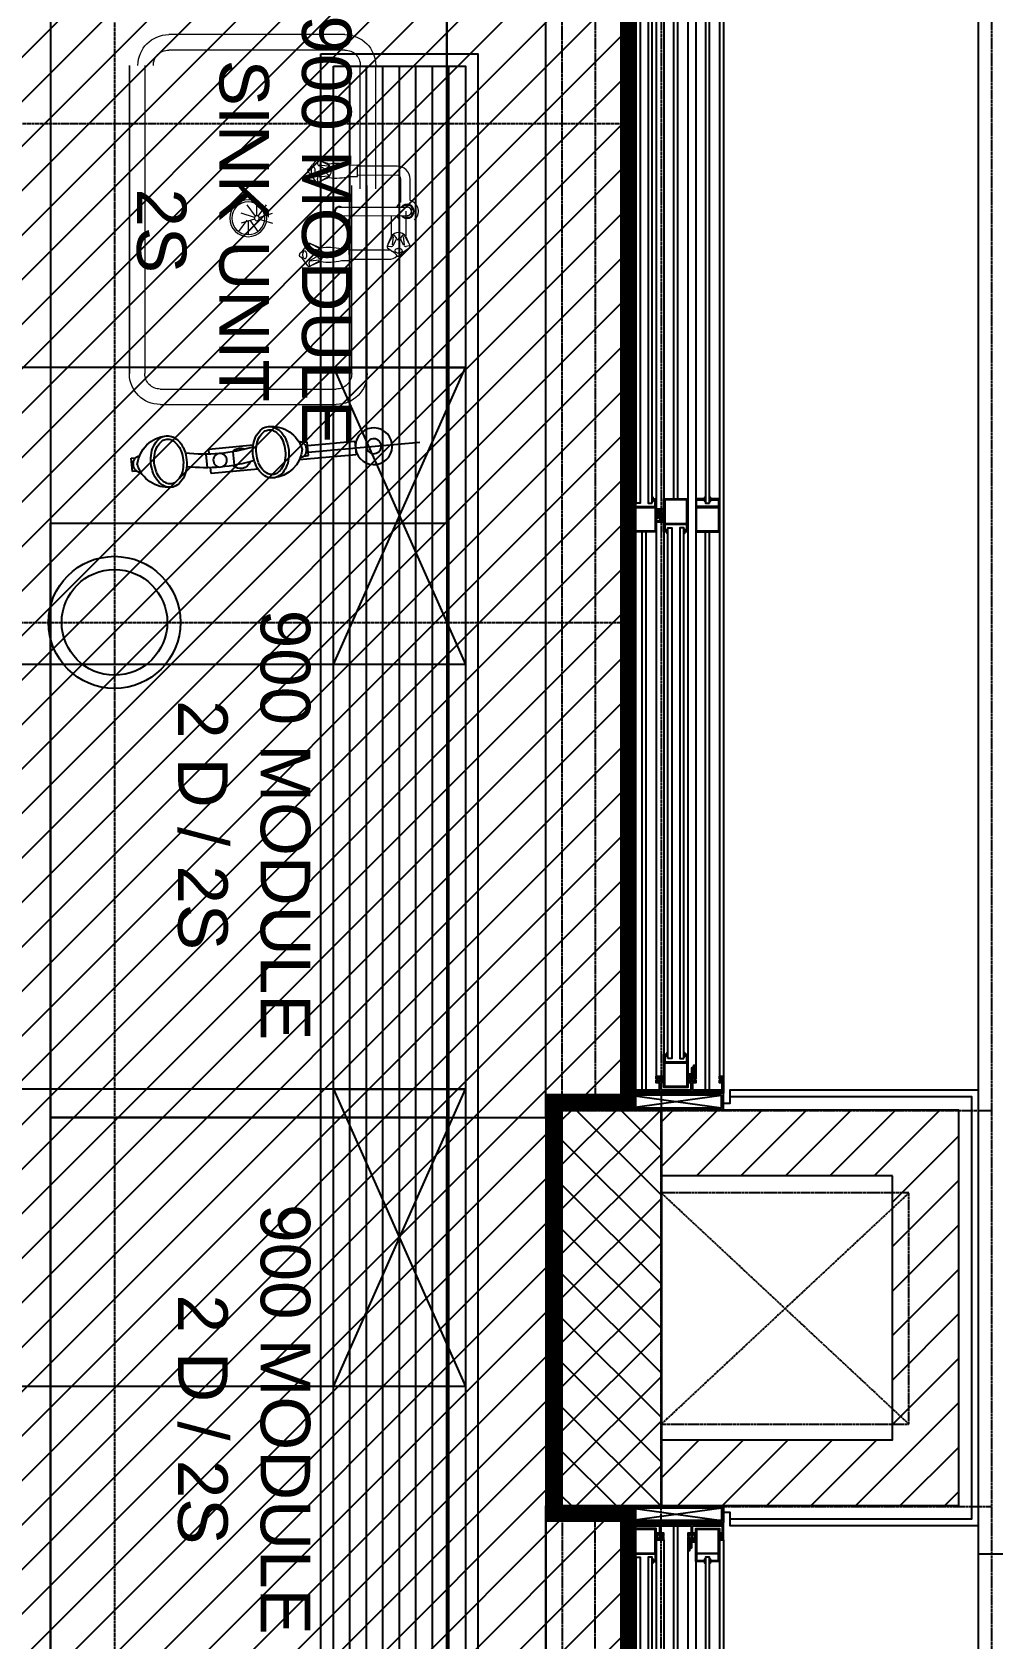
# Model space of a CAD drawing. Header units: millimetres. Extents: x -661525 to 498941, y 282148 to 1359693.
# Drawn here: x -224618 to -223163, y 673171 to 675604 of the extents above; entities that cross this region are included whole.
import ezdxf

# ---------------------------------------------------------------- set-up
doc = ezdxf.new("R2010")
doc.units = ezdxf.units.MM
doc.header["$LTSCALE"] = 2.5
doc.linetypes.add('CENTER', pattern=[2, 1.25, -0.25, 0.25, -0.25])
doc.linetypes.add('DASHED', pattern=[0.75, 0.5, -0.25])
doc.layers.get('0').update_dxf_attribs({"linetype": 'CONTINUOUS'})
for name, color, linetype in [('A-ALU-SECTION', 11, 'CONTINUOUS'), ('A-ANNO-DIMS-100', 11, 'CONTINUOUS'), ('A-ANNO-GRID', 5, 'CENTER'), ('A-ELEV', 8, 'CONTINUOUS'), ('A-ELEV-MEDM', 34, 'CONTINUOUS'), ('A-ELEV-THIN', 8, 'CONTINUOUS'), ('A-GLAZ', 5, 'CONTINUOUS'), ('A-WALL', 8, 'CONTINUOUS'), ('A-WALL-1', 8, 'CONTINUOUS'), ('A-WALL-JAMB', 11, 'CONTINUOUS'), ('A-WALL-PATT-125', 8, 'CONTINUOUS'), ('A-WALL-PATT-150', 8, 'CONTINUOUS'), ('A-WALL-PLAS', 8, 'CONTINUOUS'), ('CEILING', 11, 'CONTINUOUS'), ('I-FURN', 14, 'CONTINUOUS'), ('I-SECT', 3, 'CONTINUOUS'), ('v-grill', 3, 'CONTINUOUS'), ('v-ra duct', 3, 'CONTINUOUS'), ('vemcpl-ahu', 6, 'CONTINUOUS')]:
    doc.layers.add(name, color=color, linetype=linetype)
doc.layers.add('area', color=5, linetype='CONTINUOUS', plot=False)
for name, color, linetype, lineweight in [('lab furniture', 34, 'CONTINUOUS', 18), ('LAB MODULE', 1, 'CONTINUOUS', 25), ('Wall - Stone Hatch', 252, 'CONTINUOUS', 13)]:
    doc.layers.add(name, color=color, linetype=linetype, lineweight=lineweight)
doc.styles.add('ROMAND', font='ROMAND')

# ---------------------------------------------------------------- blocks, each defined once
blk = doc.blocks.new('key')
at = {"color": 252}
for points in [[(3408916, 683493.5), (3408766, 683493.5), (3408766, 685293.5), (3408916, 685293.5)], [(3408866, 683493.5), (3408866, 685293.5), (3408816, 685293.5), (3408816, 683493.5)], [(3408766, 683493.5), (3408916, 683493.5), (3408916, 682893.5), (3408766, 682893.5)], [(3409291, 683368.5), (3408916, 683368.5), (3408916, 683493.5), (3409416, 683493.5), (3409416, 682893.5), (3408916, 682893.5), (3408916, 683018.5), (3409291, 683018.5)], [(3408916, 682893.5), (3408766, 682893.5), (3408766, 681093.5), (3408916, 681093.5)], [(3408866, 682893.5), (3408866, 681093.5), (3408816, 681093.5), (3408816, 682893.5)]]:
    blk.add_lwpolyline(points, close=True, dxfattribs=at)
for points in [[(3409416, 685293.5), (3409416, 675435.6)], [(3409291, 683368.5), (3408916, 683018.5), (3408916, 683368.5), (3409291, 683018.5)]]:
    blk.add_lwpolyline(points, dxfattribs=at)
blk = doc.blocks.new('W05-144')
at = {"layer": 'Wall - Stone Hatch'}
h = blk.add_hatch(dxfattribs=at)
h.set_pattern_fill('ANSI36', color=8, scale=0.8, style=0)
h.set_pattern_definition([(45, (314610.9696, 995360.9716), (1.3470384, 4.9391409), [6.35, -1.27, 0, -1.27])])
h.paths.add_polyline_path([(317758.8, 987120), (317758.8, 987258), (317739.8, 987258), (317739.8, 987120)], flags=16)
h.paths.add_polyline_path([(317761.8, 987117), (317761.8, 987261), (317736.8, 987261), (317736.8, 987117)])
h = blk.add_hatch(dxfattribs=at)
h.set_pattern_fill('ANSI36', color=8, scale=0.8, style=0)
h.set_pattern_definition([(45, (316176.758, 987117.0063), (1.3470384, 4.9391409), [6.35, -1.27, 0, -1.27])])
h.paths.add_polyline_path([(319514.8, 987120), (319514.8, 987258), (319533.8, 987258), (319533.8, 987120)], flags=16)
h.paths.add_polyline_path([(319511.8, 987117), (319511.8, 987261), (319536.8, 987261), (319536.8, 987117)])
at = {"layer": 'A-ALU-SECTION', "color": 8}
for points in [[(317820.8, 987250.3), (317819.4, 987250.3), (317819.4, 987253.6), (317809.4, 987253.6), (317809.4, 987220.4), (317819.4, 987220.4), (317819.4, 987223.7), (317820.8, 987223.7), (317820.8, 987219), (317770.8, 987219), (317770.8, 987255), (317820.8, 987255), (317820.8, 987250.3)], [(317808, 987220.4), (317772.2, 987220.4), (317772.2, 987253.6), (317808, 987253.6), (317808, 987220.4)], [(318611.8, 987250.3), (318613.2, 987250.3), (318613.2, 987253.6), (318623.2, 987253.6), (318623.2, 987220.4), (318613.2, 987220.4), (318613.2, 987223.7), (318611.8, 987223.7), (318611.8, 987219), (318645, 987219), (318645, 987212.8), (318636.2, 987212.8), (318634.2, 987209.8), (318631.9, 987209.8), (318631.9, 987208), (318635.2, 987208), (318637.2, 987211), (318638.8, 987211), (318638.8, 987208), (318641.6, 987208), (318641.6, 987209.8), (318640.6, 987209.8), (318640.6, 987211), (318645, 987211), (318645, 987209.8), (318643.6, 987209.8), (318643.6, 987208), (318646.8, 987208), (318646.8, 987219), (318661.8, 987219), (318661.8, 987255), (318611.8, 987255), (318611.8, 987250.3)], [(318624.6, 987220.4), (318660.4, 987220.4), (318660.4, 987253.6), (318624.6, 987253.6), (318624.6, 987220.4)], [(318661.8, 987175.7), (318660.4, 987175.7), (318660.4, 987172.4), (318650.4, 987172.4), (318650.4, 987205.6), (318660.4, 987205.6), (318660.4, 987202.3), (318661.8, 987202.3), (318661.8, 987207), (318628.5, 987207), (318628.5, 987213.2), (318637.3, 987213.2), (318639.3, 987216.2), (318641.6, 987216.2), (318641.6, 987218), (318638.3, 987218), (318636.3, 987215), (318634.7, 987215), (318634.7, 987218), (318631.9, 987218), (318631.9, 987216.2), (318632.9, 987216.2), (318632.9, 987215), (318628.5, 987215), (318628.5, 987216.2), (318629.9, 987216.2), (318629.9, 987218), (318626.7, 987218), (318626.7, 987207), (318611.8, 987207), (318611.8, 987171), (318661.8, 987171), (318661.8, 987175.7)], [(319452.8, 987202.3), (319454.2, 987202.3), (319454.2, 987205.6), (319464.2, 987205.6), (319464.2, 987172.4), (319454.2, 987172.4), (319454.2, 987175.7), (319452.8, 987175.7), (319452.8, 987171), (319482.2, 987171), (319482.2, 987164.8), (319473.3, 987164.8), (319471.3, 987161.8), (319469.1, 987161.8), (319469.1, 987160), (319472.3, 987160), (319474.3, 987163), (319476, 987163), (319476, 987160), (319478.8, 987160), (319478.8, 987161.8), (319477.8, 987161.8), (319477.8, 987163), (319482.2, 987163), (319482.2, 987161.8), (319480.8, 987161.8), (319480.8, 987160), (319484, 987160), (319484, 987171), (319502.8, 987171), (319502.8, 987207), (319452.8, 987207), (319452.8, 987202.3)], [(318649, 987172.4), (318613.2, 987172.4), (318613.2, 987205.6), (318649, 987205.6), (318649, 987172.4)], [(319465.6, 987172.4), (319501.4, 987172.4), (319501.4, 987205.6), (319465.6, 987205.6), (319465.6, 987172.4)], [(317820.8, 987136.7), (317819.4, 987136.7), (317819.4, 987124.4), (317809.4, 987124.4), (317809.4, 987157.6), (317819.4, 987157.6), (317819.4, 987145.3), (317820.8, 987145.3), (317820.8, 987159), (317791.4, 987159), (317791.4, 987165.2), (317800.2, 987165.2), (317802.2, 987168.2), (317804.5, 987168.2), (317804.5, 987170), (317801.2, 987170), (317799.2, 987167), (317797.6, 987167), (317797.6, 987170), (317794.8, 987170), (317794.8, 987168.2), (317795.8, 987168.2), (317795.8, 987167), (317791.4, 987167), (317791.4, 987168.2), (317792.8, 987168.2), (317792.8, 987170), (317789.6, 987170), (317789.6, 987159), (317770.8, 987159), (317770.8, 987123), (317820.8, 987123), (317820.8, 987136.7)], [(318611.8, 987136.7), (318613.2, 987136.7), (318613.2, 987124.4), (318623.2, 987124.4), (318623.2, 987157.6), (318613.2, 987157.6), (318613.2, 987145.3), (318611.8, 987145.3), (318611.8, 987159), (318661.8, 987159), (318661.8, 987123), (318611.8, 987123), (318611.8, 987136.7)], [(317808, 987124.4), (317772.2, 987124.4), (317772.2, 987157.6), (317808, 987157.6), (317808, 987124.4)], [(318624.6, 987124.4), (318660.4, 987124.4), (318660.4, 987157.6), (318624.6, 987157.6), (318624.6, 987124.4)]]:
    blk.add_lwpolyline(points, dxfattribs=at)
blk.add_lwpolyline([(318618, 987138), (317814.5, 987138), (317814.5, 987144), (318618, 987144)], close=True, dxfattribs=at)
at = {"layer": 'A-ELEV-MEDM', "color": 8}
for centre, start, end in [((317817.4, 987249), 359.7081, 180.2928), ((317820.1, 987249), 359.1234, 180.8775), ((317822.7, 987249), 359.1234, 180.8775), ((318609.8, 987249), 359.1225, 180.8766), ((318612.5, 987249), 359.1225, 180.8766), ((318615.1, 987249), 359.7072, 180.2919), ((317817.4, 987225), 179.7081, 0.2928), ((317820.1, 987225), 179.1234, 0.8775), ((317822.7, 987225), 179.1234, 0.8775), ((318609.8, 987225), 179.1225, 0.8766), ((318612.5, 987225), 179.1225, 0.8766), ((318615.1, 987225), 179.7072, 0.2919), ((318658.4, 987201), 359.7081, 180.2928), ((318661.1, 987201), 359.1234, 180.8775), ((318663.7, 987201), 359.1234, 180.8775), ((319450.8, 987201), 359.1225, 180.8766), ((319453.5, 987201), 359.1225, 180.8766), ((319456.1, 987201), 359.7072, 180.2919), ((318658.4, 987177), 179.7081, 0.2928), ((318661.1, 987177), 179.1234, 0.8775), ((318663.7, 987177), 179.1234, 0.8775), ((319450.8, 987177), 179.1225, 0.8766), ((319453.5, 987177), 179.1225, 0.8766), ((319456.1, 987177), 179.7072, 0.2919), ((317817.4, 987144), 359.7081, 180.2928), ((317817.4, 987138), 179.7072, 0.2919), ((317820.1, 987144), 359.1234, 180.8775), ((317820.1, 987138), 179.1225, 0.8766), ((317822.7, 987144), 359.1234, 180.8775), ((317822.7, 987138), 179.1225, 0.8766), ((318609.8, 987144), 359.1225, 180.8766), ((318609.8, 987138), 179.1234, 0.8775), ((318612.5, 987144), 359.1225, 180.8766), ((318612.5, 987138), 179.1234, 0.8775), ((318615.1, 987144), 359.7072, 180.2919), ((318615.1, 987138), 179.7081, 0.2928)]:
    blk.add_arc(centre, 1.34, start, end, dxfattribs=at)
at = {"layer": 'A-ELEV-THIN', "color": 8}
for p, q in [((317758.8, 987258), (317739.8, 987120)), ((317739.8, 987258), (317758.8, 987120)), ((317787.8, 987261), (319485.8, 987261)), ((319514.8, 987258), (319533.8, 987120)), ((319533.8, 987258), (319514.8, 987120)), ((317787.8, 987255), (319485.8, 987255)), ((319506.8, 987240), (318661.8, 987240)), ((319506.8, 987234), (318661.8, 987234)), ((317787.8, 987219), (319485.8, 987219)), ((317787.8, 987207), (319485.8, 987207)), ((318611.8, 987192), (317766.8, 987192)), ((318611.8, 987186), (317766.8, 987186)), ((317787.8, 987171), (319485.8, 987171)), ((317787.8, 987159), (319485.8, 987159)), ((319506.8, 987144), (318661.8, 987144)), ((319506.8, 987138), (318661.8, 987138)), ((317787.8, 987123), (319485.8, 987123)), ((317787.8, 987117), (319485.8, 987117))]:
    blk.add_line(p, q, dxfattribs=at)
at = {"layer": 'A-GLAZ', "color": 4}
for points in [[(318618, 987249), (317814.5, 987249), (317814.5, 987243), (318618, 987243)], [(318618, 987225), (317814.5, 987225), (317814.5, 987231), (318618, 987231)], [(319459, 987201), (318655.5, 987201), (318655.5, 987195), (319459, 987195)], [(319459, 987177), (318655.5, 987177), (318655.5, 987183), (319459, 987183)]]:
    blk.add_lwpolyline(points, close=True, dxfattribs=at)
at = {"layer": 'A-WALL-JAMB', "color": 8}
for points in [[(317761.8, 987117), (317761.8, 987261), (317736.8, 987261), (317736.8, 987117), (317761.8, 987117)], [(319511.8, 987117), (319511.8, 987261), (319536.8, 987261), (319536.8, 987117), (319511.8, 987117)]]:
    blk.add_lwpolyline(points, dxfattribs=at)
for points in [[(317758.8, 987120), (317758.8, 987258), (317739.8, 987258), (317739.8, 987120)], [(319514.8, 987120), (319514.8, 987258), (319533.8, 987258), (319533.8, 987120)]]:
    blk.add_lwpolyline(points, close=True, dxfattribs=at)
at = {"layer": 'I-SECT', "color": 8}
for points in [[(317766.8, 987164), (317766.8, 987119), (317777.8, 987119), (317777.8, 987123), (317781.8, 987123), (317781.8, 987121), (317779.8, 987121), (317779.8, 987119), (317785.8, 987119), (317785.8, 987121), (317783.8, 987121), (317783.8, 987123), (317787.8, 987123), (317787.8, 987117), (317761.8, 987117), (317761.8, 987119), (317764.8, 987119), (317764.8, 987164), (317761.8, 987164), (317761.8, 987166), (317764.8, 987166), (317764.8, 987212), (317761.8, 987212), (317761.8, 987214), (317764.8, 987214), (317764.8, 987259), (317761.8, 987259), (317761.8, 987261), (317787.8, 987261), (317787.8, 987255), (317783.8, 987255), (317783.8, 987257), (317785.8, 987257), (317785.8, 987259), (317779.8, 987259), (317779.8, 987257), (317781.8, 987257), (317781.8, 987255), (317777.8, 987255), (317777.8, 987259), (317766.8, 987259), (317766.8, 987214), (317777.8, 987214), (317777.8, 987219), (317781.8, 987219), (317781.8, 987217), (317779.8, 987217), (317779.8, 987214), (317785.8, 987214), (317785.8, 987217), (317783.8, 987217), (317783.8, 987219), (317787.8, 987219), (317787.8, 987207), (317783.8, 987207), (317783.8, 987209), (317785.8, 987209), (317785.8, 987212), (317779.8, 987212), (317779.8, 987209), (317781.8, 987209), (317781.8, 987207), (317777.8, 987207), (317777.8, 987212), (317766.8, 987212), (317766.8, 987166), (317777.8, 987166), (317777.8, 987171), (317781.8, 987171), (317781.8, 987169), (317779.8, 987169), (317779.8, 987166), (317785.8, 987166), (317785.8, 987169), (317783.8, 987169), (317783.8, 987171), (317787.8, 987171), (317787.8, 987159), (317783.8, 987159), (317783.8, 987161), (317785.8, 987161), (317785.8, 987164), (317779.8, 987164), (317779.8, 987161), (317781.8, 987161), (317781.8, 987159), (317777.8, 987159), (317777.8, 987164), (317766.8, 987164)], [(319506.8, 987164), (319506.8, 987119), (319495.8, 987119), (319495.8, 987123), (319491.8, 987123), (319491.8, 987121), (319493.8, 987121), (319493.8, 987119), (319487.8, 987119), (319487.8, 987121), (319489.8, 987121), (319489.8, 987123), (319485.8, 987123), (319485.8, 987117), (319511.8, 987117), (319511.8, 987119), (319508.8, 987119), (319508.8, 987164), (319511.8, 987164), (319511.8, 987166), (319508.8, 987166), (319508.8, 987212), (319511.8, 987212), (319511.8, 987214), (319508.8, 987214), (319508.8, 987259), (319511.8, 987259), (319511.8, 987261), (319485.8, 987261), (319485.8, 987255), (319489.8, 987255), (319489.8, 987257), (319487.8, 987257), (319487.8, 987259), (319493.8, 987259), (319493.8, 987257), (319491.8, 987257), (319491.8, 987255), (319495.8, 987255), (319495.8, 987259), (319506.8, 987259), (319506.8, 987214), (319495.8, 987214), (319495.8, 987219), (319491.8, 987219), (319491.8, 987217), (319493.8, 987217), (319493.8, 987214), (319487.8, 987214), (319487.8, 987217), (319489.8, 987217), (319489.8, 987219), (319485.8, 987219), (319485.8, 987207), (319489.8, 987207), (319489.8, 987209), (319487.8, 987209), (319487.8, 987212), (319493.8, 987212), (319493.8, 987209), (319491.8, 987209), (319491.8, 987207), (319495.8, 987207), (319495.8, 987212), (319506.8, 987212), (319506.8, 987166), (319495.8, 987166), (319495.8, 987171), (319491.8, 987171), (319491.8, 987169), (319493.8, 987169), (319493.8, 987166), (319487.8, 987166), (319487.8, 987169), (319489.8, 987169), (319489.8, 987171), (319485.8, 987171), (319485.8, 987159), (319489.8, 987159), (319489.8, 987161), (319487.8, 987161), (319487.8, 987164), (319493.8, 987164), (319493.8, 987161), (319491.8, 987161), (319491.8, 987159), (319495.8, 987159), (319495.8, 987164), (319506.8, 987164)]]:
    blk.add_lwpolyline(points, dxfattribs=at)

msp = doc.modelspace()

# ---------------------------------------------------------------- hatches: boundary and pattern name
at = {"layer": 'A-WALL-PATT-125'}
h = msp.add_hatch(dxfattribs=at)
h.set_pattern_fill('ANSI31', color=256, scale=15, angle=360, style=0)
h.set_pattern_definition([(45, (351711.09, -215103.24), (-33.6759605, 33.6759605), [])])
h.paths.add_polyline_path([(-223314.7, 673872.2), (-223664.7, 673872.2), (-223664.7, 673972.2), (-223214.7, 673972.2), (-223214.7, 673372.2), (-223664.7, 673372.2), (-223664.7, 673472.2), (-223314.7, 673472.2)])
at = {"layer": 'A-WALL-PATT-150'}
h = msp.add_hatch(dxfattribs=at)
h.set_pattern_fill('ANSI37', color=254, scale=15, angle=360, style=0)
h.set_pattern_definition([(45, (95585.91, -106094.97), (-33.6759605, 33.6759605), []), (135, (95585.91, -106094.97), (-33.6759605, -33.6759605), [])])
h.paths.add_polyline_path([(-223814.7, 673972.2), (-223664.7, 673972.2), (-223664.7, 673372.2), (-223814.7, 673372.2)])
at = {"layer": 'CEILING', "true_color": 0xd6ed82, "transparency": 33554687}
h = msp.add_hatch(dxfattribs=at)
h.set_pattern_fill('ANSI31', color=61, scale=15)
h.set_pattern_definition([(45, (-248964.734, 666321.267), (-33.67596, 33.67596), [])])
h.paths.add_polyline_path([(-224964.7, 675760.2), (-225051.7, 675760.2), (-225051.7, 675910.2), (-225271.2, 675910.2), (-225271.2, 675010.2), (-224964.7, 675010.2)])
h.paths.add_polyline_path([(-225271.2, 675910.2), (-225651.7, 675910.2), (-225651.7, 675921.2), (-228271.2, 675921.2), (-228271.2, 675010.2), (-225271.2, 675010.2)])
h.paths.add_polyline_path([(-225808.9, 675377.8), (-225808.9, 675041.3), (-227782.1, 675041.3), (-227782.1, 675377.8)], flags=16)
h.paths.add_polyline_path([(-228271.2, 675921.2), (-228427.7, 675921.2), (-228427.7, 675760.2), (-228514.7, 675760.2), (-228514.7, 675010.2), (-228271.2, 675010.2)])
h.paths.add_polyline_path([(-225271.2, 666010.2), (-225871.2, 666010.2), (-226471.2, 666010.2), (-227071.2, 666010.2), (-227671.2, 666010.2), (-228271.2, 666010.2), (-228271.2, 664601.8), (-225271.2, 665256.2)])
h.paths.add_polyline_path([(-228220.6, 665608.8), (-228220.6, 665945.3), (-226247.4, 665945.3), (-226247.4, 665608.8)], flags=16)
h.paths.add_polyline_path([(-228514.7, 666010.2), (-228639.7, 666010.2), (-228639.7, 664338.2), (-228514.7, 664365.5)])
h.paths.add_polyline_path([(-227103.4, 664673.3), (-227127.2, 664782.7), (-226371, 664947.7), (-224964.7, 665254.4), (-224964.7, 665323), (-228514.7, 664548.7), (-228514.7, 664365.5)])
h.paths.add_polyline_path([(-223714.7, 666010.2), (-223894.7, 666010.2), (-223894.7, 665556.4), (-224496, 665425.2), (-224496, 665356.7), (-224489.3, 665358.1), (-223826.7, 665502.6), (-223826.7, 665784.2), (-223720.7, 665784.2), (-223720.7, 665778.2), (-223714.7, 665778.2), (-223714.7, 665797.2), (-223714.7, 665823.2)])
h.paths.add_polyline_path([(-223714.7, 666293.6), (-223894.7, 666293.6), (-223894.7, 666010.2), (-223714.7, 666010.2)])
h.paths.add_polyline_path([(-223894.7, 666293.6), (-224396, 666293.6, -0.414214), (-224496, 666193.6), (-224496, 666010.2), (-223894.7, 666010.2)])
h.paths.add_polyline_path([(-223894.7, 666010.2), (-224496, 666010.2), (-224496, 665425.2), (-223894.7, 665556.4)], flags=17)
h.paths.add_polyline_path([(-224514.7, 666010.2), (-224964.7, 666010.2), (-224964.7, 665254.4), (-224635.8, 665326.2), (-224496, 665356.7), (-224496, 665425.2), (-224514.7, 665421.2)])
h.paths.add_polyline_path([(-224514.7, 666195.3, -0.359988), (-224596, 666293.6), (-224964.7, 666293.6), (-224964.7, 666010.2), (-224514.7, 666010.2)])
h.paths.add_polyline_path([(-224964.7, 667230.4), (-225063.7, 667230.4), (-225063.7, 667852.5), (-225271.2, 667807.3), (-225271.2, 667210.2), (-225271.2, 666610.2), (-225271.2, 666293.6), (-224964.7, 666293.6)])
h.paths.add_polyline_path([(-224514.7, 667230.4), (-224964.7, 667230.4), (-224964.7, 666293.6), (-224596, 666293.6, -0.359988), (-224514.7, 666391.8)])
h.paths.add_polyline_path([(-223894.7, 667248.2), (-224415.7, 667248.2), (-224415.7, 667230.4), (-224496, 667230.4), (-224496, 666393.6, -0.414214), (-224396, 666293.6), (-223894.7, 666293.6)])
h.paths.add_polyline_path([(-223714.7, 667221.2), (-223708.7, 667238.2), (-223664.7, 667238.2), (-223664.7, 667272.2), (-223814.7, 667272.2), (-223859, 667272.2), (-223894.7, 667272.2), (-223894.7, 666293.6), (-223714.7, 666293.6)])
h.paths.add_polyline_path([(-223826.7, 676210.2), (-224427.7, 676210.2), (-224427.7, 675921.2), (-223894.7, 675921.2), (-223894.7, 668567.9), (-224305.2, 668478.4), (-223838.7, 668478.4), (-223838.7, 668596.2), (-223720.7, 668596.2), (-223714.7, 668596.8), (-223714.7, 670960.2), (-223826.7, 670960.2), (-223826.7, 671584.2), (-223714.7, 671584.2), (-223714.7, 673360.2), (-223826.7, 673360.2), (-223826.7, 673984.2), (-223714.7, 673984.2), (-223714.7, 675760.2), (-223826.7, 675760.2)])
h.paths.add_polyline_path([(-224514.7, 675760.2), (-224964.7, 675760.2), (-224964.7, 668478.4), (-224514.7, 668478.4)])
h.paths.add_polyline_path([(-223894.7, 675921.2), (-224427.7, 675921.2), (-224427.7, 675760.2), (-224514.7, 675760.2), (-224514.7, 668478.4), (-224305.2, 668478.4), (-223894.7, 668567.9)])
h.paths.add_polyline_path([(-225063.7, 668313.1), (-225271.2, 668267.8), (-225271.2, 667807.3), (-225063.7, 667852.5)])
h.paths.add_polyline_path([(-228271.2, 667613.8), (-228514.7, 667560.7), (-228514.7, 675760.2), (-228627.7, 675760.2), (-228627.7, 673160.2), (-228627.7, 672160.2), (-228627.7, 671060.2), (-228627.7, 670060.2), (-228627.7, 668810.2), (-228627.7, 667810.2), (-228627.7, 666097.3), (-228628.3, 666010.2), (-228514.7, 666010.2), (-228514.7, 667100.1), (-228271.2, 667153.2), (-228271.2, 667210.2)])
h.paths.add_polyline_path([(-228015.9, 665552.7), (-228015.9, 665889.2), (-226451.6, 665889.2), (-226451.6, 665552.7)], flags=16)
h.paths.add_polyline_path([(-225426.9, 665220), (-225426.9, 665327.3), (-225581.4, 665327.3), (-225581.4, 665220)], flags=24)
h.paths.add_polyline_path([(-227972.6, 665537.3), (-226468.9, 665537.3), (-226468.9, 665942.9), (-227972.6, 665942.9)], flags=24)
h.paths.add_polyline_path([(-225427.5, 675654.3), (-225427.5, 675866.6), (-225582.1, 675866.6), (-225582.1, 675654.3)], flags=24)
h.paths.add_polyline_path([(-224992.2, 666485), (-224774.2, 666485), (-224774.2, 666639.6), (-224992.2, 666639.6)], flags=9)
h.paths.add_polyline_path([(-224213.9, 666485), (-223996, 666485), (-223996, 666639.6), (-224213.9, 666639.6)], flags=24)
h.paths.add_polyline_path([(-224249.5, 666653.4), (-224249.5, 666871.4), (-224404, 666871.4), (-224404, 666653.4)], flags=24)
h.paths.add_polyline_path([(-224249.5, 665722.9), (-224249.5, 665940.9), (-224404, 665940.9), (-224404, 665722.9)], flags=24)
h.paths.add_polyline_path([(-224964.7, 675010.2), (-225271.2, 675010.2), (-225271.2, 673810.2), (-225271.2, 673210.2), (-225271.2, 672610.2), (-225271.2, 672010.2), (-225271.2, 671410.2), (-225271.2, 670810.2), (-225271.2, 670210.2), (-225271.2, 669610.2), (-225271.2, 669010.2), (-225271.2, 668410.2), (-225271.2, 668267.8), (-225063.7, 668313.1), (-225063.7, 668478.4), (-224964.7, 668478.4)])
h.paths.add_polyline_path([(-228271.2, 675010.2), (-228514.7, 675010.2), (-228514.7, 667560.7), (-228271.2, 667613.8), (-228271.2, 667810.2), (-228271.2, 668410.2), (-228271.2, 669010.2), (-228271.2, 669610.2), (-228271.2, 670210.2), (-228271.2, 670810.2), (-228271.2, 671410.2), (-228271.2, 672010.2), (-228271.2, 672610.2), (-228271.2, 673210.2), (-228271.2, 673810.2)])
h.paths.add_polyline_path([(-225271.2, 666293.6), (-225271.2, 665256.2), (-224964.7, 665323), (-224964.7, 666293.6)])
h.paths.add_polyline_path([(-228271.2, 664601.8), (-228271.2, 667153.2), (-228514.7, 667100.1), (-228514.7, 664548.7)])
h.paths.add_polyline_path([(-225426.9, 665220), (-225426.9, 665327.3), (-225581.4, 665327.3), (-225581.4, 665220)], flags=24)
h.paths.add_polyline_path([(-228190.2, 665593.4), (-226253.9, 665593.4), (-226253.9, 665999), (-228190.2, 665999)], flags=24)
h.paths.add_polyline_path([(-225427.5, 675654.3), (-225427.5, 675866.6), (-225582.1, 675866.6), (-225582.1, 675654.3)], flags=24)
h.paths.add_polyline_path([(-227751.7, 675025.9), (-225815.4, 675025.9), (-225815.4, 675431.5), (-227751.7, 675431.5)], flags=24)

# ---------------------------------------------------------------- linework, layer by layer
at = {"color": 1, "linetype": 'ByBlock'}
for p, q in [((-224350.1, 674972.7), (-224282.8, 674978.9)), ((-224201.1, 674983.2), (-224207.9, 674982.6)), ((-224199.2, 674962.7), (-224201.1, 674983.2)), ((-224200.7, 674978.1), (-224128.9, 674984.6)), ((-224199.7, 674967.8), (-224030.5, 674983.2)), ((-224128.9, 674984.6), (-224127, 674964.1)), ((-224467.7, 674958.9), (-224461, 674959.5)), ((-224465.9, 674938.4), (-224467.7, 674958.9)), ((-224354.5, 674964.9), (-224352.7, 674944.4)), ((-224349.4, 674965), (-224350.1, 674972.7)), ((-224313.5, 674968.6), (-224311.7, 674948.1)), ((-224127, 674964.1), (-224213.2, 674956.2)), ((-224206, 674962.1), (-224199.2, 674962.7)), ((-224459.1, 674939), (-224465.9, 674938.4)), ((-224346.7, 674935.8), (-224347.5, 674944.5)), ((-224275.6, 674942.3), (-224346.7, 674935.8))]:
    msp.add_line(p, q, dxfattribs=at)
at = {"color": 1, "linetype": 'ByBlock', "extrusion": (0, 0, -1)}
for centre, major_axis, start_param, end_param in [((-224251.4, 674978.7), (22.3, 20.5), 4.398881, 4.824919), ((-224251.4, 674978.7), (18.5, 17), 4.398882, 4.82492), ((-224258, 674987.7), (14.1, 12.9), 4.824921, 5.36347), ((-224258, 674987.7), (10.3, 9.5), 4.824918, 5.363468), ((-224255.4, 674958.2), (36, 33), 5.364691, 6.734164), ((-224258, 674987.7), (14.1, 12.9), 5.363474, 5.902023), ((-224258, 674987.7), (10.3, 9.5), 5.363468, 5.902018), ((-224262.8, 674977.7), (18.5, 17), 5.902018, 6.328055), ((-224262.8, 674977.7), (22.3, 20.5), 5.90202, 6.328058), ((-224100.2, 674976.9), (20.5, 18.8), 1.570795, 7.85398), ((-224409.9, 674944.1), (36, 33), 3.992775, 5.362248), ((-224396.4, 674959.2), (30.5, 27.9), 4.072318, 4.398882), ((-224406, 674964.6), (22.3, 20.5), 4.398884, 4.824922), ((-224396.4, 674959.2), (26.7, 24.5), 4.072321, 4.398885), ((-224406, 674964.6), (18.5, 17), 4.398882, 4.82492), ((-224412.6, 674973.6), (14.1, 12.9), 4.824916, 5.363465), ((-224412.6, 674973.6), (10.3, 9.5), 4.824925, 5.363474), ((-224412.6, 674973.6), (14.1, 12.9), 5.363471, 5.902021), ((-224412.6, 674973.6), (10.3, 9.5), 5.363476, 5.902026), ((-224417.4, 674963.6), (18.5, 17), 5.90202, 6.328058), ((-224417.4, 674963.6), (22.3, 20.5), 5.902018, 6.328056), ((-224425.9, 674956.5), (26.7, 24.5), 0.044872, 0.371435), ((-224425.9, 674956.5), (30.5, 27.9), 0.04487, 0.371433), ((-224357.5, 675224.5), (191.4, 175.4), 2.022399, 2.421354), ((-224302.3, 674958.5), (11.4, 10.4), 4.592533, 5.906518), ((-224227.2, 674970.5), (41.5, 38), 3.792666, 4.072311), ((-224241.8, 674973.3), (30.5, 27.9), 4.072319, 4.398882), ((-224227.2, 674970.5), (37.7, 34.5), 3.792678, 4.072324), ((-224241.8, 674973.3), (26.7, 24.5), 4.072311, 4.398875), ((-224271.3, 674970.6), (26.7, 24.5), 0.044871, 0.371435), ((-224271.3, 674970.6), (30.5, 27.9), 0.044872, 0.371435), ((-224285.2, 674965.2), (37.7, 34.5), 0.371421, 0.651067), ((-224285.2, 674965.2), (41.5, 38), 0.371434, 0.65108), ((-224213.3, 674975.6), (6.49, 5.95), 5.363466, 5.824853), ((-224214.1, 674973.6), (8.01, 7.34), 5.824846, 6.239637), ((-224215.4, 674972.3), (9.38, 8.6), 6.239653, 6.601973), ((-224217.6, 674971.4), (11.1, 10.2), 0.318779, 0.651076), ((-224100.2, 674976.9), (8.35, 7.65), 1.570797298100033, 7.85398260527962), ((-224449.4, 674950.2), (11.1, 10.2), 3.792683, 4.12498), ((-224451.7, 674950.8), (9.38, 8.6), 4.124965, 4.487286), ((-224453.3, 674951.8), (8.01, 7.34), 4.487289, 4.90208), ((-224454.3, 674953.6), (6.49, 5.95), 4.90208, 5.363468), ((-224381.8, 674956.4), (41.5, 38), 3.792684, 4.072329), ((-224381.8, 674956.4), (41.5, 38), 3.513035, 3.79268), ((-224381.8, 674956.4), (37.7, 34.5), 3.792678, 4.072324), ((-224381.8, 674956.4), (37.7, 34.5), 3.513024, 3.79267), ((-224439.8, 674951.1), (37.7, 34.5), 0.371438, 0.651084), ((-224439.8, 674951.1), (37.7, 34.5), 0.651077, 0.930722), ((-224439.8, 674951.1), (41.5, 38), 0.371424, 0.65107), ((-224439.8, 674951.1), (41.5, 38), 0.651072, 0.930718), ((-224355.7, 675204), (191.4, 175.4), 2.022399, 2.421354), ((-224333, 674955.7), (7.59, 6.96), 1.570797, 7.853982), ((-224302.3, 674958.5), (11.4, 10.4), 1.07652, 3.120709), ((-224227.2, 674970.5), (41.5, 38), 3.513034, 3.792679), ((-224227.2, 674970.5), (37.7, 34.5), 3.513023, 3.792668), ((-224241.1, 674965.1), (26.7, 24.5), 3.186464, 3.513028), ((-224257.1, 674977.5), (36, 33), 0.851183, 2.220656), ((-224270.5, 674962.4), (26.7, 24.5), 0.930735, 1.257299), ((-224285.2, 674965.2), (37.7, 34.5), 0.651074, 0.930719), ((-224270.5, 674962.4), (30.5, 27.9), 0.930728, 1.257292), ((-224285.2, 674965.2), (41.5, 38), 0.651082, 0.930727), ((-224212.6, 674968), (6.49, 5.95), 1.760489, 2.221877), ((-224213.7, 674969.7), (8.01, 7.34), 1.345701, 1.760492), ((-224215.3, 674970.8), (9.38, 8.6), 0.983373, 1.345693), ((-224217.6, 674971.4), (11.1, 10.2), 0.651088, 0.983385), ((-224449.4, 674950.2), (11.1, 10.2), 3.460372, 3.792669), ((-224451.6, 674949.2), (9.38, 8.6), 3.098054, 3.460374), ((-224452.9, 674947.9), (8.01, 7.34), 2.683259, 3.09805), ((-224411.6, 674963.4), (36, 33), 2.223098, 3.592571), ((-224453.6, 674946), (6.49, 5.95), 2.221883, 2.68327), ((-224395.7, 674951), (30.5, 27.9), 3.186465, 3.513028), ((-224395.7, 674951), (26.7, 24.5), 3.186465, 3.513029), ((-224404.1, 674943.9), (18.5, 17), 2.760424, 3.186461), ((-224415.6, 674942.9), (18.5, 17), 1.257288, 1.683326), ((-224415.6, 674942.9), (22.3, 20.5), 1.257291, 1.683328), ((-224425.1, 674948.3), (26.7, 24.5), 0.930721, 1.257285), ((-224425.1, 674948.3), (30.5, 27.9), 0.930728, 1.257292), ((-224241.1, 674965.1), (30.5, 27.9), 3.186463, 3.513026), ((-224249.5, 674958), (22.3, 20.5), 2.760426, 3.186463), ((-224249.5, 674958), (18.5, 17), 2.760427, 3.186465), ((-224254.4, 674947.9), (14.1, 12.9), 2.221877, 2.760426), ((-224254.4, 674947.9), (10.3, 9.5), 2.221869, 2.760419), ((-224254.4, 674947.9), (10.3, 9.5), 1.683327, 2.221877), ((-224254.4, 674947.9), (14.1, 12.9), 1.683329, 2.221879), ((-224260.9, 674957), (18.5, 17), 1.257289, 1.683326), ((-224260.9, 674957), (22.3, 20.5), 1.25729, 1.683328), ((-224404.1, 674943.9), (22.3, 20.5), 2.760425, 3.186463), ((-224409, 674933.8), (14.1, 12.9), 2.221874, 2.760423), ((-224409, 674933.8), (10.3, 9.5), 2.221878, 2.760427), ((-224409, 674933.8), (10.3, 9.5), 1.68333, 2.221879), ((-224409, 674933.8), (14.1, 12.9), 1.683327, 2.221876)]:
    msp.add_ellipse(centre, major_axis=major_axis, ratio=0.999997, start_param=start_param, end_param=end_param, dxfattribs=at)
at = {"layer": 'A-ANNO-DIMS-100'}
msp.add_lwpolyline([(-231973.4, 663039.9), (-230639.7, 663039.9), (-222180.3, 663039.9), (-222180.3, 677852.2), (-233539.7, 677852.2), (-233539.7, 676852.2), (-223184.7, 676852.2), (-223184.7, 664985.6), (-232569.7, 662907.9)], dxfattribs=at)
at = {"layer": 'A-ELEV'}
for points in [[(-223826.7, 673972.2), (-223839.7, 673972.2), (-223839.7, 675772.2), (-223826.7, 675772.2)], [(-223184.7, 675742.2), (-223184.7, 665802.2)], [(-223826.7, 671572.2), (-223839.7, 671572.2), (-223839.7, 673372.2), (-223826.7, 673372.2)]]:
    msp.add_lwpolyline(points, dxfattribs=at)
at = {"layer": 'A-WALL'}
msp.add_lwpolyline([(-223314.7, 673872.2), (-223664.7, 673872.2), (-223664.7, 673972.2), (-223214.7, 673972.2), (-223214.7, 673372.2), (-223664.7, 673372.2), (-223664.7, 673472.2), (-223314.7, 673472.2)], close=True, dxfattribs=at)
at = {"layer": 'A-WALL-1'}
msp.add_lwpolyline([(-223814.7, 673972.2), (-223664.7, 673972.2), (-223664.7, 673372.2), (-223814.7, 673372.2)], close=True, dxfattribs=at)
at = {"layer": 'A-WALL-PLAS'}
for points in [[(-223560.7, 673992.2), (-223560.7, 674002.2), (-223184.7, 674002.2), (-223184.7, 673342.2), (-223560.7, 673342.2), (-223560.7, 673352.2)], [(-223714.7, 673978.2), (-223714.7, 673978.2), (-223720.7, 673978.2), (-223720.7, 673984.2), (-223826.7, 673984.2), (-223826.7, 673360.2), (-223720.7, 673360.2), (-223720.7, 673366.2), (-223714.7, 673366.2), (-223714.7, 673366.2)], [(-223570.7, 673982.2), (-223560.7, 673982.2), (-223560.7, 673992.2), (-223194.7, 673992.2), (-223194.7, 673352.2), (-223560.7, 673352.2), (-223560.7, 673362.2), (-223570.7, 673362.2)]]:
    msp.add_lwpolyline(points, dxfattribs=at)
at = {"layer": 'area', "const_width": 25}
msp.add_lwpolyline([(-228627.7, 675760.2), (-228427.7, 675760.2), (-228427.7, 676022.2), (-225651.7, 676022.2), (-225651.7, 675910.2), (-225051.7, 675910.2), (-225051.7, 675760.2), (-224427.7, 675760.2), (-224427.7, 676210.2), (-223826.7, 676210.2), (-223826.7, 675760.2), (-223714.7, 675759.7), (-223714.7, 673984.1), (-223826.7, 673984.1), (-223826.7, 673360.2), (-223714.7, 673360.2), (-223714.7, 671584.2), (-223826.7, 671584.2), (-223826.7, 670960.2), (-223714.7, 670960.2), (-223714.7, 668596.2)], dxfattribs=at)
at = {"layer": 'CEILING', "color": 8, "linetype": 'DASHED'}
for p, q in [((-224493, 675760.2), (-224493, 668478.4)), ((-228627.7, 675465.7), (-223714.7, 675465.7)), ((-225271.2, 674710.2), (-223714.7, 674710.2))]:
    msp.add_line(p, q, dxfattribs=at)
at = {"layer": 'CEILING', "color": 40}
for radius in [100, 80]:
    msp.add_circle((-224493, 674710.2), radius, dxfattribs=at)
at = {"layer": 'I-FURN'}
msp.add_line((-223989.7, 675760.2), (-223989.7, 668478.4), dxfattribs=at)
for points in [[(-224589.7, 675760.2), (-224589.7, 673960.2), (-223839.7, 673960.2), (-223839.7, 675760.2)], [(-224589.7, 672160.2), (-224589.7, 673960.2), (-223839.7, 673960.2), (-223839.7, 672160.2)]]:
    msp.add_lwpolyline(points, close=True, dxfattribs=at)
at = {"layer": 'lab furniture', "color": 8}
for p, q in [((-224144, 675600.2), (-224410.8, 675600.2)), ((-224144, 675576.9), (-224410.8, 675576.9)), ((-224470.4, 675553.5), (-224470.4, 675086.8)), ((-224470.4, 675086.8), (-224470.4, 675553.5)), ((-224447.1, 675553.5), (-224447.1, 675086.8)), ((-224120.7, 675366.8), (-224120.7, 675553.5)), ((-224097.4, 675366.8), (-224097.4, 675553.5)), ((-224200.2, 675395.3), (-224200.2, 675393.9)), ((-224200.2, 675392.5), (-224200.2, 675393.9)), ((-224187.6, 675409.9), (-224193.1, 675402.9)), ((-224184.8, 675409.3), (-224185.5, 675405.6)), ((-224169.3, 675403.1), (-224183.7, 675410.2)), ((-224183.5, 675401.8), (-224175.2, 675397.5)), ((-224183.5, 675386.2), (-224175.2, 675390.5)), ((-224183.1, 675402.9), (-224170.6, 675401.5)), ((-224170.4, 675405.1), (-224182, 675409.3)), ((-224175.6, 675394), (-224175.7, 675396.1)), ((-224175.6, 675394), (-224175.6, 675391.9)), ((-224173.3, 675395.1), (-224173.3, 675394)), ((-224173.3, 675392.9), (-224173.3, 675394)), ((-224172.3, 675397.3), (-224168.7, 675400.4)), ((-224172.3, 675390.7), (-224168.6, 675387.6)), ((-224136.6, 675402.7), (-224125, 675402.8)), ((-224125, 675385.4), (-224125, 675402.8)), ((-224065.1, 675401.2), (-224125, 675401.1)), ((-224187.6, 675377.3), (-224193, 675385)), ((-224184.8, 675377.9), (-224185.5, 675382.3)), ((-224169.3, 675384.9), (-224183.6, 675377)), ((-224183.1, 675385), (-224170.6, 675386.5)), ((-224170.4, 675382.9), (-224182, 675377.9)), ((-224136.6, 675385.4), (-224125, 675385.4)), ((-224133.7, 675086.8), (-224133.7, 675371.5)), ((-224065, 675387.2), (-224125, 675387.1)), ((-224110.4, 675086.8), (-224110.4, 675371.5)), ((-224059.2, 675346.9), (-224059.3, 675381.4)), ((-224045.2, 675349.1), (-224045.3, 675381.5)), ((-224279.6, 675325.2), (-224292, 675342.3)), ((-224277.4, 675325.9), (-224277.4, 675347)), ((-224275.2, 675325.2), (-224262.8, 675342.3)), ((-224055.9, 675339.9), (-224056.3, 675339.1)), ((-224046.6, 675341.5), (-224053.1, 675341.5)), ((-224040.5, 675334.3), (-224043.8, 675339.9)), ((-224292.6, 675319.2), (-224305, 675302.1)), ((-224281, 675323.3), (-224301.1, 675329.9)), ((-224281, 675321), (-224301.1, 675314.5)), ((-224290.4, 675318.4), (-224290.4, 675297.3)), ((-224288.2, 675319.2), (-224275.8, 675302.1)), ((-224273.9, 675323.3), (-224253.8, 675329.9)), ((-224273.9, 675321), (-224253.8, 675314.5)), ((-224152.2, 675338.9), (-224049.9, 675339.1)), ((-224152.1, 675326), (-224049.8, 675326.2)), ((-224073.7, 675326.1), (-224073.7, 675294.8)), ((-224056.3, 675326.2), (-224055.9, 675325.4)), ((-224053.1, 675323.8), (-224046.5, 675323.8)), ((-224051.9, 675332.7), (-224051.9, 675294.8)), ((-224043.8, 675325.4), (-224040.5, 675331.1)), ((-224071.9, 675295.6), (-224079.7, 675281.3)), ((-224071.9, 675295.6), (-224079.7, 675281.3)), ((-224073.8, 675294.6), (-224078.8, 675283)), ((-224073.8, 675294.6), (-224078.8, 675283)), ((-224071.7, 675281.8), (-224070.3, 675294.3)), ((-224071.7, 675281.8), (-224070.3, 675294.3)), ((-224066, 675292.7), (-224069.2, 675296.3)), ((-224063.9, 675291.6), (-224062.8, 675291.7)), ((-224061.7, 675291.7), (-224062.8, 675291.7)), ((-224059.5, 675292.7), (-224056.4, 675296.3)), ((-224053.8, 675281.9), (-224055.3, 675294.4)), ((-224053.8, 675281.9), (-224055.3, 675294.4)), ((-224053.7, 675295.7), (-224045.8, 675281.4)), ((-224053.7, 675295.7), (-224045.8, 675281.4)), ((-224051.7, 675294.6), (-224046.7, 675283)), ((-224051.7, 675294.6), (-224046.7, 675283)), ((-224213, 675268.1), (-224213, 675266.7)), ((-224213, 675265.3), (-224213, 675266.7)), ((-224200.4, 675283.3), (-224205.8, 675275.6)), ((-224197.6, 675282.7), (-224198.3, 675278.3)), ((-224182.1, 675275.8), (-224196.4, 675283.7)), ((-224196.3, 675274.5), (-224188, 675270.2)), ((-224195.9, 675275.7), (-224183.4, 675274.2)), ((-224183.2, 675277.8), (-224194.8, 675282.8)), ((-224188.3, 675266.7), (-224188.4, 675268.8)), ((-224188.3, 675266.7), (-224188.4, 675264.6)), ((-224186.1, 675267.8), (-224186.1, 675266.7)), ((-224186.1, 675265.6), (-224186.1, 675266.7)), ((-224185.1, 675270), (-224181.4, 675273.1)), ((-224149.4, 675275.5), (-224137.8, 675275.5)), ((-224137.8, 675275.5), (-224137.7, 675258.1)), ((-224077.8, 675273.9), (-224137.8, 675273.8)), ((-224079.4, 675277.3), (-224071.7, 675271.9)), ((-224079.4, 675277.3), (-224071.7, 675271.9)), ((-224078.8, 675280.1), (-224074.4, 675279.5)), ((-224078.8, 675280.1), (-224074.4, 675279.5)), ((-224070.5, 675281.5), (-224066.3, 675289.8)), ((-224070.5, 675281.5), (-224069.2, 675284)), ((-224062.8, 675289.4), (-224064.9, 675289.3)), ((-224062.8, 675289.4), (-224060.6, 675289.3)), ((-224055, 675281.5), (-224059.3, 675289.8)), ((-224055, 675281.5), (-224056.3, 675284.1)), ((-224046.1, 675277.4), (-224053.8, 675271.9)), ((-224046.1, 675277.4), (-224053.8, 675271.9)), ((-224046.7, 675280.2), (-224051.1, 675279.5)), ((-224046.7, 675280.2), (-224051.1, 675279.5)), ((-224200.3, 675250.1), (-224205.8, 675257.8)), ((-224197.6, 675250.6), (-224198.2, 675255.1)), ((-224182.1, 675257.6), (-224196.4, 675249.7)), ((-224196.2, 675258.9), (-224187.9, 675263.2)), ((-224195.9, 675257.7), (-224183.4, 675259.2)), ((-224183.1, 675255.6), (-224194.7, 675250.6)), ((-224185, 675263.4), (-224181.4, 675260.3)), ((-224149.3, 675258.1), (-224137.7, 675258.1)), ((-224077.8, 675259.9), (-224137.7, 675259.8)), ((-224064.1, 675264.7), (-224062.7, 675264.7)), ((-224061.3, 675264.7), (-224062.7, 675264.7)), ((-224423.8, 675063.5), (-224157, 675063.5)), ((-224423.8, 675040.2), (-224157, 675040.2))]:
    msp.add_line(p, q, dxfattribs=at)
for centre, radius, start, end in [((-224199.2, 675395.3), 1.02, 120.1992, 180.1003), ((-224199.2, 675392.5), 1.02, 180.1003, 240.0015), ((-224209, 675412.2), 18.5, 300.1992, 329.6348), ((-224209, 675375.6), 18.5, 30.5659, 60.0015), ((-224185.2, 675393.8), 10.1, 172.9583, 184.4245), ((-224186, 675393.7), 9.26, 184.4245, 196.8887), ((-224186.7, 675394), 8.57, 160.4941, 172.9583), ((-224189.5, 675392.7), 5.66, 196.8887, 212.8506), ((-224188.6, 675394.7), 6.55, 144.5322, 160.4941), ((-224191.1, 675391.6), 3.68, 212.8506, 236.103), ((-224191.4, 675396.7), 3.11, 121.2798, 144.5322), ((-224192.1, 675390.1), 1.9, 236.103, 268.6914), ((-224192, 675397.6), 2.06, 88.6914, 121.2798), ((-224192.1, 675390.1), 1.9, 268.6914, 301.2798), ((-224192, 675397.6), 2.06, 56.103, 88.6914), ((-224193.1, 675391.7), 3.68, 301.2798, 324.5322), ((-224192.6, 675396.7), 3.11, 32.8506, 56.103), ((-224194.7, 675392.8), 5.66, 324.5322, 340.4941), ((-224195.4, 675394.8), 6.55, 16.8887, 32.8506), ((-224198.1, 675394), 9.26, 340.4941, 352.9583), ((-224197.4, 675394.2), 8.57, 4.4245, 16.8887), ((-224198.9, 675394.1), 10.1, 352.9583, 4.4245), ((-224185.4, 675407.1), 3.61, 61.3072, 128.5253), ((-224181.8, 675405.1), 3.77, 172.6935, 242.8056), ((-224183.8, 675409.2), 1.02, 61.3073, 171.4117), ((-224173.5, 675400.8), 3.76, 241.6329, 288.1206), ((-224173.4, 675387.1), 3.76, 72.0801, 118.5677), ((-224178.9, 675393.2), 14.6, 3.2536, 54.4712), ((-224178.9, 675394.8), 14.6, 305.7295, 356.947), ((-224170.2, 675401.4), 1.89, 326.4205, 61.3074), ((-224156.4, 675317.7), 87.3, 76.8516, 97.8107), ((-224065, 675381.4), 19.7, 0.1014, 90.1014), ((-224185.3, 675380.2), 3.61, 231.6754, 298.8934), ((-224181.7, 675382.8), 3.77, 117.3951, 187.5071), ((-224183.8, 675378.1), 1.02, 188.7889, 298.8933), ((-224170.2, 675386.6), 1.89, 298.8932, 33.7802), ((-224156.7, 675470.3), 87.3, 262.3921, 283.3511), ((-224065, 675381.4), 5.76, 0.1014, 90.1014), ((-224152.2, 675332.5), 7.38, 61.506, 298.6968), ((-224049.8, 675332.6), 17.1, 123.3758, 157.7677), ((-224049.8, 675332.6), 10.9, 216.525, 143.6778), ((-224049.8, 675332.6), 9.45, 110.3991, 129.8037), ((-224049.8, 675332.6), 9.45, 50.3991, 69.8037), ((-224049.8, 675332.6), 17.1, 309.8932, 74.3568), ((-224152.2, 675332.5), 6.48, 90.1014, 270.1014), ((-224049.8, 675332.6), 17.1, 202.4351, 230.3096), ((-224049.8, 675332.6), 9.45, 230.3991, 249.8037), ((-224049.8, 675332.6), 6.79, 252.7402, 107.4626), ((-224049.8, 675332.6), 6.48, 270.1014, 90.1014), ((-224049.8, 675332.6), 9.45, 290.3991, 309.8037), ((-224049.8, 675332.6), 9.45, 350.3991, 9.8037), ((-224062, 675286.1), 14.6, 93.2536, 144.4712), ((-224062, 675286.1), 14.6, 119.9918, 144.4712), ((-224070.2, 675294.7), 1.89, 59.8769, 151.3074), ((-224070.2, 675294.7), 1.89, 56.4205, 151.3074), ((-224069.6, 675291.5), 3.76, 331.6329, 18.1206), ((-224063.6, 675286.1), 14.6, 35.7295, 86.947), ((-224055.9, 675291.5), 3.76, 162.0801, 208.5677), ((-224055.3, 675294.8), 1.89, 28.8932, 123.7802), ((-224063.6, 675286.1), 14.6, 35.7295, 60.2146), ((-224055.3, 675294.8), 1.89, 28.8932, 120.365), ((-224212, 675268.1), 1.02, 120.2013, 180.1025), ((-224221.8, 675285), 18.5, 300.2013, 329.6369), ((-224198.8, 675266.9), 9.26, 163.3141, 175.7783), ((-224198, 675266.8), 10.1, 175.7783, 187.2445), ((-224202.3, 675267.9), 5.66, 147.3522, 163.3141), ((-224203.9, 675269), 3.68, 124.0998, 147.3522), ((-224204.9, 675270.5), 1.9, 91.5114, 124.0998), ((-224204.9, 675270.5), 1.9, 58.923, 91.5114), ((-224205.8, 675269), 3.68, 35.6706, 58.923), ((-224207.5, 675267.8), 5.66, 19.7087, 35.6706), ((-224210.8, 675266.6), 9.26, 7.2445, 19.7087), ((-224211.7, 675266.5), 10.1, 355.7783, 7.2445), ((-224198.2, 675280.5), 3.61, 61.3094, 128.5274), ((-224194.6, 675277.8), 3.77, 172.6957, 242.8077), ((-224196.6, 675282.6), 1.02, 61.3094, 171.4139), ((-224186.2, 675273.6), 3.76, 241.635, 288.1227), ((-224191.7, 675265.9), 14.6, 3.2557, 54.4733), ((-224191.7, 675267.5), 14.6, 305.7316, 356.9492), ((-224183, 675274.2), 1.89, 326.4226, 61.3095), ((-224169.2, 675190.5), 87.3, 76.8516, 97.8107), ((-224076.5, 675279.6), 3.61, 151.3072, 218.5253), ((-224076.5, 675279.6), 3.61, 151.3072, 218.5253), ((-224078.6, 675281.1), 1.02, 151.3073, 261.4117), ((-224078.6, 675281.1), 1.02, 151.3073, 261.4117), ((-224077.9, 675279.7), 5.76, 270.1014, 296.1762), ((-224073.9, 675283.2), 3.77, 262.6935, 332.8056), ((-224073.9, 675283.2), 3.77, 262.6935, 332.8056), ((-224081, 675255.9), 18.5, 30.1992, 59.6348), ((-224081, 675255.9), 18.5, 50.3789, 59.6348), ((-224066.4, 675273), 2.06, 146.103, 178.6914), ((-224066.4, 675273), 2.06, 178.6914, 211.2798), ((-224065.5, 675272.4), 3.11, 122.8506, 146.103), ((-224065.5, 675273.5), 3.11, 211.2798, 234.5322), ((-224063.5, 675276.4), 6.55, 234.5322, 250.4941), ((-224063.6, 675269.5), 6.55, 106.8887, 122.8506), ((-224062.8, 675278.3), 8.57, 250.4941, 262.9583), ((-224063, 675267.6), 8.57, 94.4245, 106.8887), ((-224062.6, 675279.8), 10.1, 262.9583, 274.4245), ((-224062.9, 675266.1), 10.1, 82.9583, 94.4245), ((-224062.5, 675278.9), 9.26, 274.4245, 286.8887), ((-224062.8, 675266.9), 9.26, 70.4941, 82.9583), ((-224044.4, 675256), 18.5, 120.5659, 150.0015), ((-224061.5, 675275.5), 5.66, 286.8887, 302.8506), ((-224061.6, 675270.3), 5.66, 54.5322, 70.4941), ((-224060.4, 675273.8), 3.68, 302.8506, 326.103), ((-224060.5, 675271.9), 3.68, 31.2798, 54.5322), ((-224058.9, 675272.8), 1.9, 326.103, 358.6914), ((-224058.9, 675272.8), 1.9, 358.6914, 31.2798), ((-224044.4, 675256), 18.5, 120.5659, 129.8225), ((-224051.6, 675283.2), 3.77, 207.3951, 277.5071), ((-224051.6, 675283.2), 3.77, 207.3951, 277.5071), ((-224046.9, 675281.2), 1.02, 278.7889, 28.8933), ((-224046.9, 675281.2), 1.02, 278.7889, 28.8933), ((-224048.9, 675279.6), 3.61, 321.6754, 28.8934), ((-224048.9, 675279.6), 3.61, 321.6754, 28.8934), ((-224212, 675265.3), 1.02, 180.1025, 240.0036), ((-224221.8, 675248.3), 18.5, 30.568, 60.0036), ((-224199.5, 675266.6), 8.57, 187.2445, 199.7087), ((-224201.4, 675266), 6.55, 199.7087, 215.6706), ((-224204.2, 675264), 3.11, 215.6706, 238.923), ((-224204.7, 675263.1), 2.06, 238.923, 271.5114), ((-224204.7, 675263.1), 2.06, 271.5114, 304.0998), ((-224205.3, 675263.9), 3.11, 304.0998, 327.3522), ((-224208.2, 675265.8), 6.55, 327.3522, 343.3141), ((-224210.1, 675266.4), 8.57, 343.3141, 355.7783), ((-224198.1, 675252.9), 3.61, 231.6775, 298.8955), ((-224194.5, 675255.6), 3.77, 117.3972, 187.5092), ((-224196.6, 675250.8), 1.02, 188.791, 298.8955), ((-224186.2, 675259.9), 3.76, 72.0822, 118.5699), ((-224183, 675259.3), 1.89, 298.8954, 33.7823), ((-224169.5, 675343), 87.3, 262.3921, 283.3511), ((-224077.9, 675279.7), 19.7, 270.1014, 311.7319), ((-224064.1, 675265.8), 1.02, 210.1992, 270.1003), ((-224061.3, 675265.8), 1.02, 270.1003, 330.0015)]:
    msp.add_arc(centre, radius, start, end, dxfattribs=at)
at = {"layer": 'lab furniture', "color": 8, "extrusion": (0, 0, -1)}
for centre, major_axis, start_param, end_param in [((-224410.8, 675553.5), (-33, -33), 0.785398, 2.356194), ((-224144, 675553.5), (33, -33), 3.926991, 5.497787), ((-224410.8, 675553.5), (16.5, -16.5), 2.356194, 3.926991), ((-224144, 675553.5), (-16.5, -16.5), 2.356194, 3.926991), ((-224290.4, 675322.2), (-19.8, -19.8), 3.926991, 10.210176), ((-224290.4, 675322.2), (-17.6, -17.6), 3.926991, 10.210176), ((-224277.4, 675322.2), (-2.64, 2.64), 2.356194490150733, 8.639379797330319), ((-224423.8, 675086.8), (33, -33), 0.785398, 2.356194), ((-224423.8, 675086.8), (-16.5, -16.5), 5.497787, 7.068584), ((-224157, 675086.8), (-33, -33), 3.926991, 5.497787), ((-224157, 675086.8), (16.5, -16.5), 5.497787, 7.068584)]:
    msp.add_ellipse(centre, major_axis=major_axis, ratio=1, start_param=start_param, end_param=end_param, dxfattribs=at)
at = {"layer": 'LAB MODULE'}
for points in [[(-224589.7, 674860.2), (-223989.7, 674860.2), (-223989.7, 675760.2), (-224589.7, 675760.2)], [(-224589.7, 674860.2), (-223989.7, 674860.2), (-223989.7, 673960.2), (-224589.7, 673960.2)], [(-224589.7, 673060.2), (-223989.7, 673060.2), (-223989.7, 673960.2), (-224589.7, 673960.2)]]:
    msp.add_lwpolyline(points, close=True, dxfattribs=at)
at = {"layer": 'v-grill'}
for p, q in [((-224136.5, 668590), (-224136.5, 675552.3)), ((-224111.5, 668590), (-224111.5, 675552.3)), ((-224086.5, 668590), (-224086.5, 675552.3)), ((-224061.5, 668590), (-224061.5, 675552.3)), ((-224036.5, 668590), (-224036.5, 675552.3)), ((-224011.5, 668590), (-224011.5, 675552.3)), ((-223986.5, 668590), (-223986.5, 675552.3))]:
    msp.add_line(p, q, dxfattribs=at)
for points in [[(-224180.5, 675571.3), (-223942.5, 675571.3), (-223942.5, 668571), (-224180.5, 668571)], [(-224161.5, 675552.3), (-223961.5, 675552.3), (-223961.5, 668590), (-224161.5, 668590)]]:
    msp.add_lwpolyline(points, close=True, dxfattribs=at)
at = {"layer": 'v-ra duct'}
for p, q in [((-223961.5, 675096.3), (-225466.1, 675096.3)), ((-224161.5, 674646.3), (-223961.5, 675096.3)), ((-224161.5, 675096.3), (-223961.5, 674646.3)), ((-223961.5, 674646.3), (-225616.1, 674646.3)), ((-223961.5, 674003.3), (-225466.1, 674003.3)), ((-224161.5, 673553.3), (-223961.5, 674003.3)), ((-224161.5, 674003.3), (-223961.5, 673553.3)), ((-223961.5, 673553.3), (-225616.1, 673553.3))]:
    msp.add_line(p, q, dxfattribs=at)
for points in [[(-224161.5, 675096.3), (-223961.5, 675096.3), (-223961.5, 674646.3), (-224161.5, 674646.3)], [(-224161.5, 674003.3), (-223961.5, 674003.3), (-223961.5, 673553.3), (-224161.5, 673553.3)]]:
    msp.add_lwpolyline(points, close=True, dxfattribs=at)
at = {"layer": 'vemcpl-ahu'}
msp.add_lwpolyline([(-223184.7, 673299.3), (-223184.7, 671799.3), (-222184.7, 671799.3), (-222184.7, 673299.3)], close=True, dxfattribs=at)

# ---------------------------------------------------------------- block references
at = {"layer": 'A-ALU-SECTION', "xscale": -1, "rotation": 89.99999999999997}
for p in [(763546.3, 993508.9), (763546.3, 991108.9)]:
    msp.add_blockref('W05-144', p, dxfattribs=at)
at = {"layer": 'A-ANNO-GRID', "rotation": 359.9999999999999}
msp.add_blockref('key', (-3632580.8, -9522.4), dxfattribs=at)

# ---------------------------------------------------------------- texts
at = {"layer": 'LAB MODULE', "ltscale": 0.5, "char_height": 75, "width": 783.884, "attachment_point": 6, "rotation": 270, "style": 'ROMAND'}
for s, insert in [('\\A1;\\pxqc;{\\fArial|b0|i0|c0|p34;900 MODULE\\PSINK UNIT\\P2S}', (-224297.1, 674911.3)), ('\\A1;\\pxqc;{\\fArial|b0|i0|c0|p34;900 MODULE\\P2 D / 2S}', (-224297.1, 674011.3)), ('\\A1;\\pxqc;{\\fArial|b0|i0|c0|p34;900 MODULE\\P2 D / 2S}', (-224297.1, 673111.3))]:
    msp.add_mtext(s, dxfattribs=dict(at, insert=insert))

doc.saveas('drawing.dxf')
